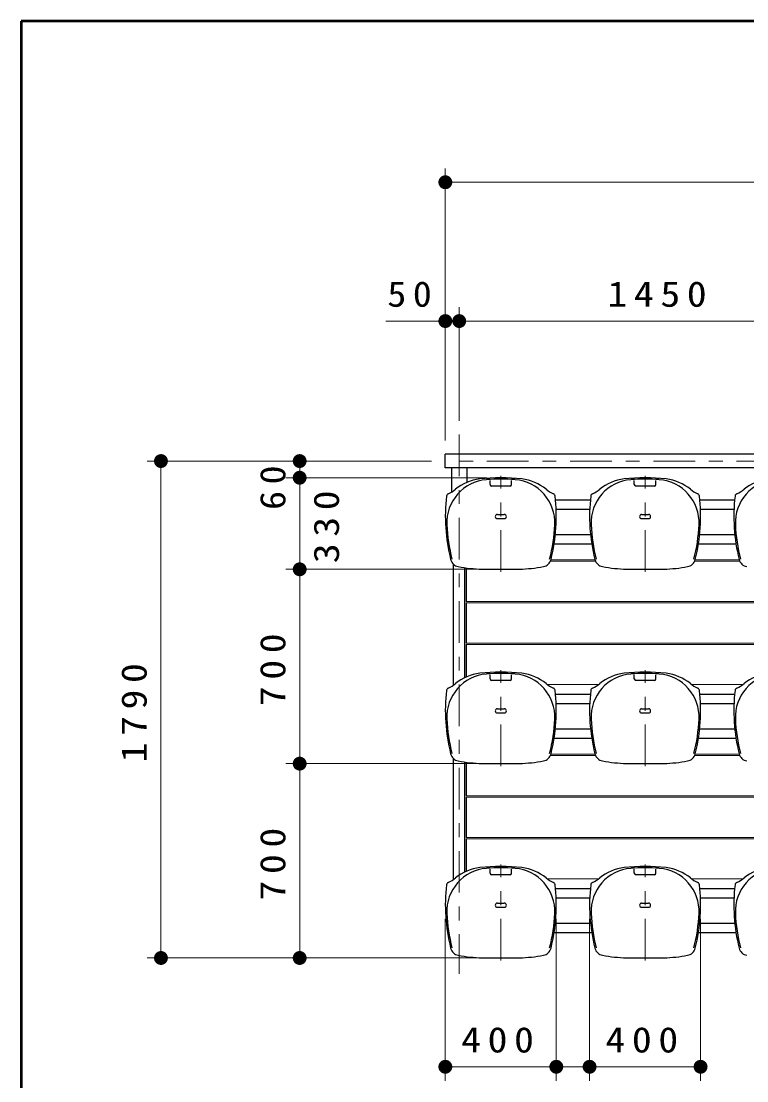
# Model space of a CAD drawing. Units: millimetres on the paper, scale 1:50. Extents: x -385 to 0, y -19 to 267.
# Drawn here: x -385 to -332.7, y 190.7 to 267 of the extents above; entities that cross this region are included whole.
import ezdxf

# ---------------------------------------------------------------- set-up
doc = ezdxf.new("R2010")
doc.units = ezdxf.units.MM
doc.linetypes.add('USER2', pattern=[6, 3, -1, 1, -1])
doc.layers.add('LY_1', color=7, linetype='Continuous', lineweight=13)
doc.layers.add('LY_2', color=7, linetype='Continuous', lineweight=13)
doc.styles.add('ＭＳ ゴシック', font='')
doc.styles.get('ＭＳ ゴシック').set_extended_font_data('MS Gothic')

# ---------------------------------------------------------------- blocks, each defined once
blk = doc.blocks.new('filled_dot')
at = {"color": 0, "linetype": 'Continuous', "lineweight": -2, "const_width": 1.25}
blk.add_lwpolyline([(-0.625, 0, 1), (0.625, 0, 1)], format="xyb", close=True, dxfattribs=at)

msp = doc.modelspace()

# ---------------------------------------------------------------- linework, layer by layer
at = {"layer": 'LY_1'}
for p, q in [((-354.424, 236.797), (-354.424, 256.397)), ((-354.424, 255.397), (-294.424, 255.397)), ((-353.424, 238.218), (-353.424, 246.397)), ((-358.718, 245.397), (-353.424, 245.397)), ((-353.424, 245.397), (-324.424, 245.397)), ((-355.424, 235.311), (-375.924, 235.311)), ((-374.924, 199.511), (-374.924, 235.311)), ((-356.757, 235.311), (-365.924, 235.311)), ((-364.924, 231.679), (-364.924, 235.311)), ((-351.424, 234.111), (-365.924, 234.111)), ((-364.924, 227.511), (-364.924, 234.111)), ((-351.424, 227.511), (-365.924, 227.511)), ((-364.924, 213.511), (-364.924, 227.511)), ((-351.424, 213.511), (-365.924, 213.511)), ((-364.924, 199.511), (-364.924, 213.511)), ((-354.424, 202.322), (-354.424, 190.673)), ((-346.424, 202.322), (-346.424, 190.673)), ((-346.424, 202.322), (-346.424, 190.673)), ((-344.024, 202.322), (-344.024, 190.673)), ((-336.024, 202.322), (-336.024, 190.673)), ((-349.924, 199.511), (-375.924, 199.511)), ((-351.424, 199.511), (-365.924, 199.511)), ((-346.424, 191.673), (-354.424, 191.673)), ((-344.024, 191.673), (-346.424, 191.673)), ((-336.024, 191.673), (-344.024, 191.673))]:
    msp.add_line(p, q, dxfattribs=at)
at = {"layer": 'LY_1', "linetype": 'USER2'}
for p, q in [((-353.424, 237.218), (-353.424, 198.365)), ((-324.424, 235.311), (-354.424, 235.311)), ((-350.424, 227.326), (-350.424, 234.245)), ((-340.024, 227.326), (-340.024, 234.245)), ((-350.424, 213.326), (-350.424, 220.245)), ((-340.024, 213.326), (-340.024, 220.245)), ((-350.424, 199.326), (-350.424, 206.245)), ((-340.024, 199.326), (-340.024, 206.245))]:
    msp.add_line(p, q, dxfattribs=at)
at = {"layer": 'LY_1', "lineweight": 25}
for p, q in [((-354.424, 234.825), (-354.424, 235.797)), ((-324.424, 235.797), (-354.424, 235.797)), ((-324.424, 234.825), (-354.424, 234.825)), ((-353.974, 234.825), (-353.974, 233.076)), ((-352.874, 234.825), (-352.874, 233.773)), ((-343.97, 232.501), (-346.477, 232.501)), ((-333.57, 232.501), (-336.077, 232.501)), ((-344.014, 231.821), (-346.429, 231.821)), ((-333.614, 231.821), (-336.029, 231.821)), ((-343.956, 230.001), (-346.486, 230.001)), ((-333.556, 230.001), (-336.086, 230.001)), ((-343.867, 229.321), (-346.577, 229.321)), ((-333.467, 229.321), (-336.177, 229.321)), ((-353.824, 219.172), (-353.824, 227.865)), ((-353.024, 219.704), (-353.024, 227.627)), ((-343.97, 218.501), (-346.477, 218.501)), ((-333.57, 218.501), (-336.077, 218.501)), ((-344.014, 217.821), (-346.429, 217.821)), ((-333.614, 217.821), (-336.029, 217.821)), ((-343.867, 215.321), (-346.577, 215.321)), ((-343.956, 216.001), (-346.486, 216.001)), ((-333.467, 215.321), (-336.177, 215.321)), ((-333.556, 216.001), (-336.086, 216.001)), ((-353.824, 205.172), (-353.824, 213.865)), ((-353.024, 205.704), (-353.024, 213.627)), ((-343.97, 204.501), (-346.477, 204.501)), ((-344.014, 203.821), (-346.429, 203.821)), ((-333.57, 204.501), (-336.077, 204.501)), ((-333.614, 203.821), (-336.029, 203.821)), ((-343.956, 202.001), (-346.486, 202.001)), ((-333.556, 202.001), (-336.086, 202.001)), ((-343.867, 201.321), (-346.577, 201.321)), ((-333.467, 201.321), (-336.177, 201.321))]:
    msp.add_line(p, q, dxfattribs=at)
at = {"layer": 'LY_1', "color": 4, "lineweight": 25}
for p, q in [((-351.204, 233.611), (-351.204, 233.918)), ((-349.644, 233.611), (-349.644, 233.918)), ((-340.804, 233.611), (-340.804, 233.918)), ((-339.244, 233.611), (-339.244, 233.918)), ((-349.744, 233.511), (-351.104, 233.511)), ((-339.344, 233.511), (-340.704, 233.511)), ((-350.674, 231.461), (-350.174, 231.461)), ((-340.274, 231.461), (-339.774, 231.461)), ((-350.674, 231.161), (-350.174, 231.161)), ((-340.274, 231.161), (-339.774, 231.161)), ((-351.204, 219.611), (-351.204, 219.918)), ((-349.644, 219.611), (-349.644, 219.918)), ((-340.804, 219.611), (-340.804, 219.918)), ((-339.244, 219.611), (-339.244, 219.918)), ((-349.744, 219.511), (-351.104, 219.511)), ((-339.344, 219.511), (-340.704, 219.511)), ((-350.674, 217.461), (-350.174, 217.461)), ((-350.674, 217.161), (-350.174, 217.161)), ((-340.274, 217.461), (-339.774, 217.461)), ((-340.274, 217.161), (-339.774, 217.161)), ((-351.204, 205.611), (-351.204, 205.918)), ((-349.744, 205.511), (-351.104, 205.511)), ((-349.644, 205.611), (-349.644, 205.918)), ((-340.804, 205.611), (-340.804, 205.918)), ((-339.344, 205.511), (-340.704, 205.511)), ((-339.244, 205.611), (-339.244, 205.918)), ((-350.674, 203.461), (-350.174, 203.461)), ((-350.674, 203.161), (-350.174, 203.161)), ((-340.274, 203.461), (-339.774, 203.461)), ((-340.274, 203.161), (-339.774, 203.161))]:
    msp.add_line(p, q, dxfattribs=at)
at = {"layer": 'LY_1', "color": 40, "lineweight": 25}
for p, q in [((-352.924, 227.614), (-352.924, 225.202)), ((-352.924, 225.102), (-352.924, 222.202)), ((-352.924, 222.102), (-352.924, 219.751)), ((-352.924, 213.614), (-352.924, 211.202)), ((-352.924, 211.102), (-352.924, 208.202)), ((-352.924, 208.102), (-352.924, 205.751))]:
    msp.add_line(p, q, dxfattribs=at)
at = {"layer": 'LY_1', "color": 40}
for p, q in [((-343.601, 228.102), (-346.848, 228.102)), ((-343.637, 228.202), (-346.811, 228.202)), ((-333.201, 228.102), (-336.448, 228.102)), ((-333.237, 228.202), (-336.411, 228.202)), ((-324.924, 225.202), (-352.924, 225.202)), ((-324.924, 225.102), (-352.924, 225.102)), ((-324.924, 222.202), (-352.924, 222.202)), ((-324.924, 222.102), (-352.924, 222.102)), ((-343.383, 219.202), (-347.066, 219.202)), ((-336.666, 219.202), (-332.983, 219.202)), ((-343.601, 214.102), (-346.848, 214.102)), ((-343.637, 214.202), (-346.811, 214.202)), ((-333.201, 214.102), (-336.448, 214.102)), ((-333.237, 214.202), (-336.411, 214.202)), ((-324.924, 211.202), (-352.924, 211.202)), ((-324.924, 211.102), (-352.924, 211.102)), ((-324.924, 208.202), (-352.924, 208.202)), ((-324.924, 208.102), (-352.924, 208.102)), ((-343.383, 205.202), (-347.066, 205.202)), ((-336.666, 205.202), (-332.983, 205.202))]:
    msp.add_line(p, q, dxfattribs=at)
at = {"layer": 'LY_1', "color": 4, "lineweight": 25}
for centre, radius, start, end in [((-351.202, 230.862), 3.118, 94.56373, 182.71133), ((-351.548, 230.685), 3.361, 96.70109, 129.59635), ((-350.424, 221.122), 12.99, 83.29891, 96.70109), ((-350.424, 221.122), 12.89, 85.43627, 94.56373), ((-351.104, 233.611), 0.1, 180, 270), ((-349.744, 233.611), 0.1, 270, 0), ((-349.647, 230.862), 3.118, 357.28867, 85.43627), ((-349.301, 230.685), 3.361, 50.40365, 83.29891), ((-340.802, 230.862), 3.118, 94.56373, 182.71133), ((-341.148, 230.685), 3.361, 96.70109, 129.59635), ((-340.024, 221.122), 12.99, 83.29891, 96.70109), ((-340.024, 221.122), 12.89, 85.43627, 94.56373), ((-340.704, 233.611), 0.1, 180, 270), ((-339.344, 233.611), 0.1, 270, 0), ((-339.247, 230.862), 3.118, 357.28867, 85.43627), ((-338.901, 230.685), 3.361, 50.40365, 83.29891), ((-330.402, 230.862), 3.118, 94.56373, 182.71133), ((-330.748, 230.685), 3.361, 96.70109, 129.59635), ((-354.141, 232.769), 0.2, 113.00737, 173.39322), ((-355.057, 234.927), 2.145, 293.00737, 309.59635), ((-345.791, 234.927), 2.145, 230.40365, 246.99263), ((-346.708, 232.769), 0.2, 6.60678, 66.99263), ((-343.741, 232.769), 0.2, 113.00737, 173.39322), ((-344.657, 234.927), 2.145, 293.00737, 309.59635), ((-335.391, 234.927), 2.145, 230.40365, 246.99263), ((-336.308, 232.769), 0.2, 6.60678, 66.99263), ((-333.341, 232.769), 0.2, 113.00737, 173.39322), ((-334.257, 234.927), 2.145, 293.00737, 309.59635), ((-341.648, 231.322), 12.776, 173.39322, 194.04285), ((-359.2, 231.322), 12.776, 345.95715, 6.60678), ((-331.248, 231.322), 12.776, 173.39322, 194.04285), ((-348.8, 231.322), 12.776, 345.95715, 6.60678), ((-320.848, 231.322), 12.776, 173.39322, 194.04285), ((-350.674, 231.311), 0.15, 90, 270), ((-350.174, 231.311), 0.15, 270, 90), ((-340.274, 231.311), 0.15, 90, 270), ((-339.774, 231.311), 0.15, 270, 90), ((-342.054, 231.295), 12.276, 182.71133, 194.40092), ((-358.794, 231.295), 12.276, 345.59908, 357.28867), ((-331.654, 231.295), 12.276, 182.71133, 194.40092), ((-348.394, 231.295), 12.276, 345.59908, 357.28867), ((-321.254, 231.295), 12.276, 182.71133, 194.40092), ((-353.363, 228.392), 0.7, 194.04285, 259.49341), ((-351.533, 238.258), 10.734, 259.49341, 268.7663), ((-350.424, 289.769), 62.258, 268.7663, 271.2337), ((-349.315, 238.258), 10.734, 271.2337, 280.50659), ((-347.485, 228.392), 0.7, 280.50659, 345.95715), ((-342.963, 228.392), 0.7, 194.04285, 259.49341), ((-341.133, 238.258), 10.734, 259.49341, 268.7663), ((-340.024, 289.769), 62.258, 268.7663, 271.2337), ((-338.915, 238.258), 10.734, 271.2337, 280.50659), ((-337.085, 228.392), 0.7, 280.50659, 345.95715), ((-332.563, 228.392), 0.7, 194.04285, 259.49341), ((-351.202, 216.862), 3.118, 94.56373, 182.71133), ((-351.548, 216.685), 3.361, 96.70109, 129.59635), ((-350.424, 207.122), 12.99, 83.29891, 96.70109), ((-350.424, 207.122), 12.89, 85.43627, 94.56373), ((-349.647, 216.862), 3.118, 357.28867, 85.43627), ((-349.301, 216.685), 3.361, 50.40365, 83.29891), ((-340.802, 216.862), 3.118, 94.56373, 182.71133), ((-341.148, 216.685), 3.361, 96.70109, 129.59635), ((-340.024, 207.122), 12.99, 83.29891, 96.70109), ((-340.024, 207.122), 12.89, 85.43627, 94.56373), ((-339.247, 216.862), 3.118, 357.28867, 85.43627), ((-338.901, 216.685), 3.361, 50.40365, 83.29891), ((-330.402, 216.862), 3.118, 94.56373, 182.71133), ((-330.748, 216.685), 3.361, 96.70109, 129.59635), ((-355.057, 220.927), 2.145, 293.00737, 309.59635), ((-351.104, 219.611), 0.1, 180, 270), ((-349.744, 219.611), 0.1, 270, 0), ((-345.791, 220.927), 2.145, 230.40365, 246.99263), ((-344.657, 220.927), 2.145, 293.00737, 309.59635), ((-340.704, 219.611), 0.1, 180, 270), ((-339.344, 219.611), 0.1, 270, 0), ((-335.391, 220.927), 2.145, 230.40365, 246.99263), ((-334.257, 220.927), 2.145, 293.00737, 309.59635), ((-341.648, 217.322), 12.776, 173.39322, 194.04285), ((-354.141, 218.769), 0.2, 113.00737, 173.39322), ((-359.2, 217.322), 12.776, 345.95715, 6.60678), ((-346.708, 218.769), 0.2, 6.60678, 66.99263), ((-331.248, 217.322), 12.776, 173.39322, 194.04285), ((-343.741, 218.769), 0.2, 113.00737, 173.39322), ((-348.8, 217.322), 12.776, 345.95715, 6.60678), ((-336.308, 218.769), 0.2, 6.60678, 66.99263), ((-320.848, 217.322), 12.776, 173.39322, 194.04285), ((-333.341, 218.769), 0.2, 113.00737, 173.39322), ((-350.674, 217.311), 0.15, 90, 270), ((-350.174, 217.311), 0.15, 270, 90), ((-340.274, 217.311), 0.15, 90, 270), ((-339.774, 217.311), 0.15, 270, 90), ((-342.054, 217.295), 12.276, 182.71133, 194.40092), ((-358.794, 217.295), 12.276, 345.59908, 357.28867), ((-331.654, 217.295), 12.276, 182.71133, 194.40092), ((-348.394, 217.295), 12.276, 345.59908, 357.28867), ((-321.254, 217.295), 12.276, 182.71133, 194.40092), ((-353.363, 214.392), 0.7, 194.04285, 259.49341), ((-347.485, 214.392), 0.7, 280.50659, 345.95715), ((-342.963, 214.392), 0.7, 194.04285, 259.49341), ((-337.085, 214.392), 0.7, 280.50659, 345.95715), ((-332.563, 214.392), 0.7, 194.04285, 259.49341), ((-351.533, 224.258), 10.734, 259.49341, 268.7663), ((-350.424, 275.769), 62.258, 268.7663, 271.2337), ((-349.315, 224.258), 10.734, 271.2337, 280.50659), ((-341.133, 224.258), 10.734, 259.49341, 268.7663), ((-340.024, 275.769), 62.258, 268.7663, 271.2337), ((-338.915, 224.258), 10.734, 271.2337, 280.50659), ((-350.424, 193.122), 12.99, 83.29891, 96.70109), ((-340.024, 193.122), 12.99, 83.29891, 96.70109), ((-351.202, 202.862), 3.118, 94.56373, 182.71133), ((-351.548, 202.685), 3.361, 96.70109, 129.59635), ((-350.424, 193.122), 12.89, 85.43627, 94.56373), ((-351.104, 205.611), 0.1, 180, 270), ((-349.744, 205.611), 0.1, 270, 0), ((-349.647, 202.862), 3.118, 357.28867, 85.43627), ((-349.301, 202.685), 3.361, 50.40365, 83.29891), ((-340.802, 202.862), 3.118, 94.56373, 182.71133), ((-341.148, 202.685), 3.361, 96.70109, 129.59635), ((-340.024, 193.122), 12.89, 85.43627, 94.56373), ((-340.704, 205.611), 0.1, 180, 270), ((-339.344, 205.611), 0.1, 270, 0), ((-339.247, 202.862), 3.118, 357.28867, 85.43627), ((-338.901, 202.685), 3.361, 50.40365, 83.29891), ((-330.402, 202.862), 3.118, 94.56373, 182.71133), ((-330.748, 202.685), 3.361, 96.70109, 129.59635), ((-341.648, 203.322), 12.776, 173.39322, 194.04285), ((-354.141, 204.769), 0.2, 113.00737, 173.39322), ((-355.057, 206.927), 2.145, 293.00737, 309.59635), ((-345.791, 206.927), 2.145, 230.40365, 246.99263), ((-359.2, 203.322), 12.776, 345.95715, 6.60678), ((-346.708, 204.769), 0.2, 6.60678, 66.99263), ((-331.248, 203.322), 12.776, 173.39322, 194.04285), ((-343.741, 204.769), 0.2, 113.00737, 173.39322), ((-344.657, 206.927), 2.145, 293.00737, 309.59635), ((-335.391, 206.927), 2.145, 230.40365, 246.99263), ((-348.8, 203.322), 12.776, 345.95715, 6.60678), ((-336.308, 204.769), 0.2, 6.60678, 66.99263), ((-320.848, 203.322), 12.776, 173.39322, 194.04285), ((-333.341, 204.769), 0.2, 113.00737, 173.39322), ((-334.257, 206.927), 2.145, 293.00737, 309.59635), ((-350.674, 203.311), 0.15, 90, 270), ((-350.174, 203.311), 0.15, 270, 90), ((-340.274, 203.311), 0.15, 90, 270), ((-339.774, 203.311), 0.15, 270, 90), ((-342.054, 203.295), 12.276, 182.71133, 194.40092), ((-358.794, 203.295), 12.276, 345.59908, 357.28867), ((-331.654, 203.295), 12.276, 182.71133, 194.40092), ((-348.394, 203.295), 12.276, 345.59908, 357.28867), ((-321.254, 203.295), 12.276, 182.71133, 194.40092), ((-353.363, 200.392), 0.7, 194.04285, 259.49341), ((-347.485, 200.392), 0.7, 280.50659, 345.95715), ((-342.963, 200.392), 0.7, 194.04285, 259.49341), ((-337.085, 200.392), 0.7, 280.50659, 345.95715), ((-332.563, 200.392), 0.7, 194.04285, 259.49341), ((-351.533, 210.258), 10.734, 259.49341, 268.7663), ((-350.424, 261.769), 62.258, 268.7663, 271.2337), ((-349.315, 210.258), 10.734, 271.2337, 280.50659), ((-341.133, 210.258), 10.734, 259.49341, 268.7663), ((-340.024, 261.769), 62.258, 268.7663, 271.2337), ((-338.915, 210.258), 10.734, 271.2337, 280.50659)]:
    msp.add_arc(centre, radius, start, end, dxfattribs=at)
at = {"layer": 'LY_2', "lineweight": 50}
for p, q in [((-385, 267), (-385, 0)), ((0, 267), (-385, 267))]:
    msp.add_line(p, q, dxfattribs=at)

# ---------------------------------------------------------------- block references
at = {"layer": 'LY_1', "xscale": 0.4, "yscale": 0.4}
for p in [(-354.424, 255.397), (-354.424, 245.397), (-353.424, 245.397), (-354.424, 191.673), (-346.424, 191.673), (-344.024, 191.673)]:
    msp.add_blockref('filled_dot', p, dxfattribs=at)
for p, rotation in [((-353.424, 245.397), 180), ((-374.924, 235.311), 270), ((-364.924, 235.311), 270), ((-364.924, 234.111), 270), ((-364.924, 234.111), 90), ((-364.924, 227.511), 270), ((-364.924, 227.511), 90), ((-364.924, 213.511), 270), ((-364.924, 213.511), 90), ((-374.924, 199.511), 90), ((-364.924, 199.511), 90), ((-346.424, 191.673), 180), ((-344.024, 191.673), 180), ((-336.024, 191.673), 180)]:
    msp.add_blockref('filled_dot', p, dxfattribs=dict(at, rotation=rotation))

# ---------------------------------------------------------------- texts
at = {"layer": 'LY_1', "char_height": 1.833, "attachment_point": 8, "style": 'ＭＳ ゴシック'}
for s, insert in [('\\T1.34;\\W1.1;50', (-356.77, 246.397)), ('\\T1.33;\\W1.15;1450', (-338.924, 246.397)), ('\\T1.33;\\W1.15;400', (-350.424, 192.673)), ('\\T1.33;\\W1.15;400', (-340.024, 192.673))]:
    msp.add_mtext(s, dxfattribs=dict(at, insert=insert))
at = {"layer": 'LY_1', "char_height": 1.833, "rotation": 90, "style": 'ＭＳ ゴシック'}
for s, insert, attachment_point in [('\\T1.34;\\W1.1;60', (-365.924, 233.627), 8), ('\\T1.33;\\W1.15;330', (-363.924, 230.811), 2), ('\\T1.33;\\W1.15;700', (-365.924, 220.511), 8), ('\\T1.33;\\W1.15;1790', (-375.924, 217.411), 8), ('\\T1.33;\\W1.15;700', (-365.924, 206.511), 8)]:
    msp.add_mtext(s, dxfattribs=dict(at, insert=insert, attachment_point=attachment_point))

doc.saveas('drawing.dxf')
